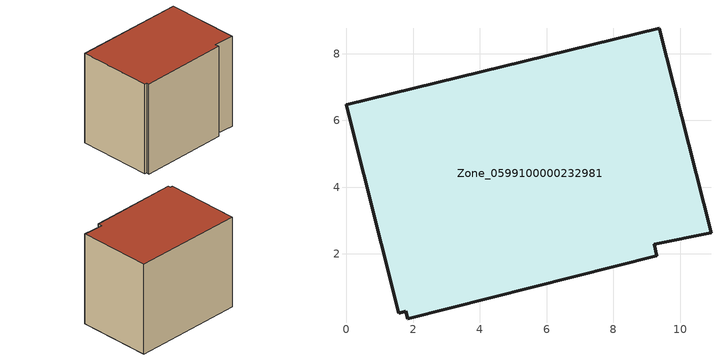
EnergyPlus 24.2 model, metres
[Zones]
Zone_0599100000232981
 floor ground (C_G): 10.92,2.64 9.21,2.3 9.29,1.95 1.84,0.05 1.78,0.28 1.57,0.23 0,6.47 9.37,8.77 z0
 wall outside (C_F): 10.92,2.64 9.37,8.77 0,6.47 1.57,0.23 1.78,0.28 1.84,0.05 9.29,1.95 9.21,2.3 10.92,2.64 z0:8.14
 roof outside (C_R): 9.21,2.3 10.92,2.64 9.37,8.77 0,6.47 1.57,0.23 1.78,0.28 1.84,0.05 9.29,1.95 z8.14
[BUILDING]
Pand.0599100000232981: North Axis=0; Terrain=City; Loads Convergence Tolerance Value=0.04; Temperature Convergence Tolerance Value=0.4; Solar Distribution=FullExterior; Maximum Number of Warmup Days=25; Minimum Number of Warmup Days=1
[Site:Location]
Rotterdam.The.Hague.AP_ZH_NLD Design_Conditions: Latitude=51.96; Longitude=4.45; Time Zone=1; Elevation=-4.5
[SITE:GROUNDTEMPERATURE:BUILDINGSURFACE]
18, 18, 18, 18, 18, 18, 18, 18, 18, 18, 18, 18
[MATERIAL] Thermal Absorptance=0.9; Solar Absorptance=0.7; Visible Absorptance=0.7
Name | Roughness | Thickness | Conductivity | Density | Specific Heat
G.TC.1965-1974 | MediumSmooth | 0.15 | 0.882353 | 540 | 1210
F.TC.1965-1974 | Rough | 0.3 | 0.697674 | 1920 | 840
R.TC.1965-1974 | MediumRough | 0.2 | 0.232558 | 1500 | 1000
[CONSTRUCTION]
C_G: G.TC.1965-1974
C_F: F.TC.1965-1974
C_R: R.TC.1965-1974
[ZONE]
Zone_0599100000232981: Type=1; Multiplier=1; Ceiling Height=Autocalculate; Volume=Autocalculate; Floor Area=autocalculate; Part of Total Floor Area=Yes
[ZONEINFILTRATION:DESIGNFLOWRATE]
Infil_Zone_0599100000232981: Zone or ZoneList or Space or SpaceList=Zone_0599100000232981; Schedule=AlwaysOn; Design Flow Rate Calculation Method=Flow/Area; Flow Rate per Floor Area=0.003; Constant Term Coefficient=1; Temperature Term Coefficient=0; Velocity Term Coefficient=0; Velocity Squared Term Coefficient=0
[HVACTEMPLATE:ZONE:IDEALLOADSAIRSYSTEM]
Zone_0599100000232981: Maximum Heating Supply Air Temperature=50; Minimum Cooling Supply Air Temperature=13; Maximum Heating Supply Air Humidity Ratio=0.0156; Minimum Cooling Supply Air Humidity Ratio=0.0077; Heating Limit=NoLimit; Cooling Limit=NoLimit; Dehumidification Control Type=ConstantSensibleHeatRatio; Cooling Sensible Heat Ratio=0.7; Dehumidification Setpoint=60; Humidification Control Type=None; Humidification Setpoint=30; Outdoor Air Method=None; Outdoor Air Flow Rate per Person=0.00944; Outdoor Air Flow Rate per Zone Floor Area=0; Outdoor Air Flow Rate per Zone=0; Demand Controlled Ventilation Type=None; Outdoor Air Economizer Type=NoEconomizer; Heat Recovery Type=None; Sensible Heat Recovery Effectiveness=0.7; Latent Heat Recovery Effectiveness=0.65
[ZONECONTROL:THERMOSTAT]
ThermostatControl_Zone_0599100000232981: Zone or ZoneList=Zone_0599100000232981; Control Type Schedule=DualSetpointControlType; Control 1=Thermostat_Zone_0599100000232981; Temperature Difference Between Cutout And Setpoint=0
[THERMOSTATSETPOINT:DUALSETPOINT]
Thermostat_Zone_0599100000232981: Heating Setpoint Temperature Schedule=HeatingSetpoint_Zone_0599100000232981; Cooling Setpoint Temperature Schedule=CoolingSetpoint_Zone_0599100000232981
[SCHEDULE:COMPACT]
HeatingSetpoint_Zone_0599100000232981: Through: 12/31, For: AllDays, Until: 24:00, 21
CoolingSetpoint_Zone_0599100000232981: Through: 12/31, For: AllDays, Until: 24:00, 24
DualSetpointControlType: Through: 12/31, For: AllDays, Until: 24:00, 4
AlwaysOn: Through: 12/31, For: AllDays, Until: 24:00, 1
